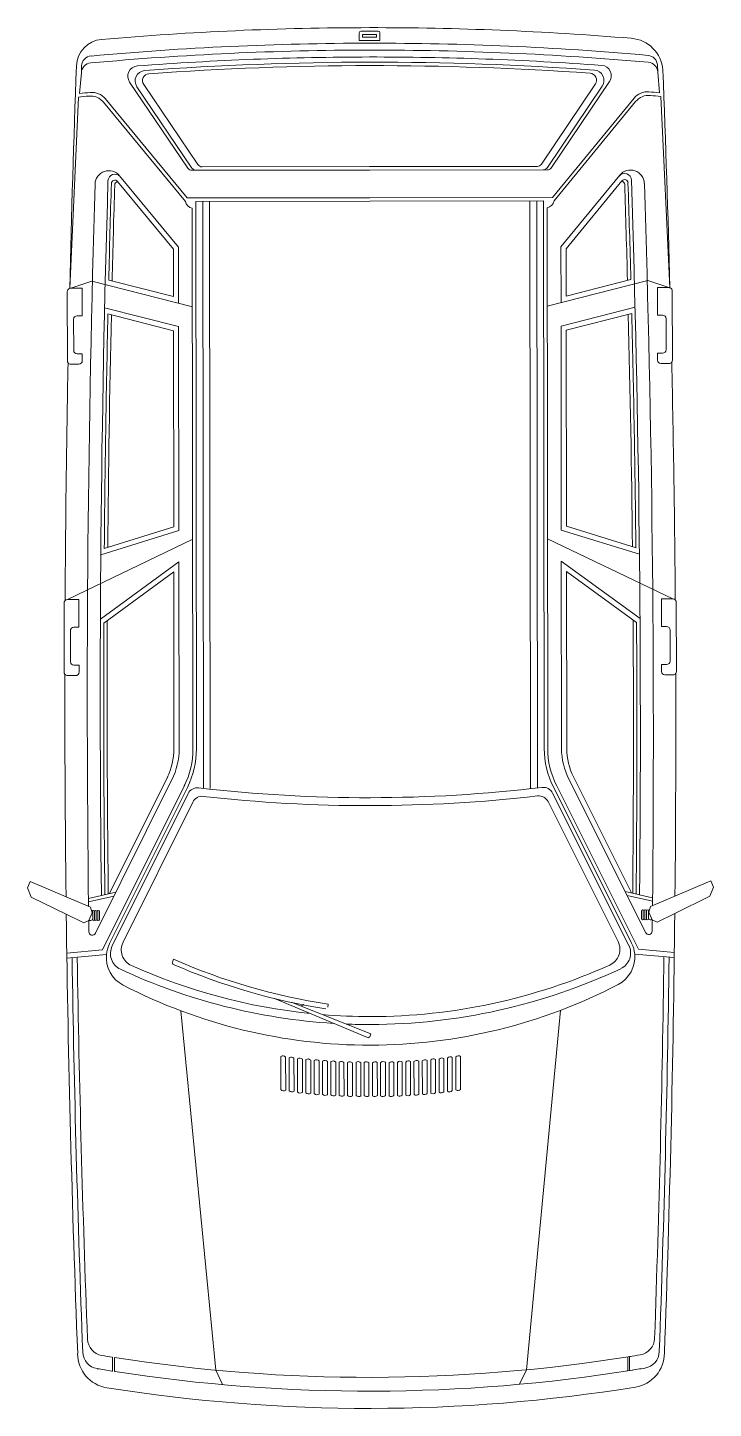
# Model space of a CAD drawing. Header units: millimetres. Extents: x 664 to 1534, y 1164 to 2765.
# Drawn here: x 724.576 to 726.562, y 1319.693 to 1323.693 of the extents above; entities that cross this region are included whole.
import ezdxf

# ---------------------------------------------------------------- set-up
doc = ezdxf.new("R2010")
doc.units = ezdxf.units.MM
doc.layers.get('0').update_dxf_attribs({"lineweight": 20})

msp = doc.modelspace()

# ---------------------------------------------------------------- linework, layer by layer
for p, q in [((725.5911, 1323.683), (725.5411, 1323.6829)), ((725.5361, 1323.6555), (725.5361, 1323.6779)), ((725.5361, 1323.6555), (725.5961, 1323.6555)), ((725.5861, 1323.673), (725.5461, 1323.6729)), ((725.5461, 1323.6655), (725.5461, 1323.6729)), ((725.5461, 1323.6655), (725.5861, 1323.6655)), ((725.5861, 1323.6655), (725.5861, 1323.673)), ((725.5961, 1323.6555), (725.5961, 1323.678)), ((724.7313, 1323.562), (724.732, 1323.5822)), ((726.4012, 1323.5639), (726.4004, 1323.5841)), ((726.4012, 1323.5639), (726.4065, 1323.5043)), ((724.7313, 1323.562), (724.7261, 1323.5024)), ((725.0396, 1323.2863), (724.8709, 1323.5353)), ((725.0691, 1323.2963), (724.9119, 1323.5283)), ((726.064, 1323.2975), (726.2206, 1323.5298)), ((726.0814, 1323.2875), (726.2404, 1323.5234)), ((726.0935, 1323.2875), (726.2616, 1323.5369)), ((724.7227, 1323.492), (724.6974, 1322.9377)), ((725.0374, 1323.1997), (724.8001, 1323.4873)), ((725.0517, 1323.2863), (724.8921, 1323.5218)), ((726.0959, 1323.2009), (726.3325, 1323.4891)), ((726.4099, 1323.4939), (726.4365, 1322.9395)), ((725.0327, 1323.1897), (724.7958, 1323.4769)), ((726.1006, 1323.1909), (726.3368, 1323.4786)), ((725.0815, 1323.2898), (725.5665, 1323.2903)), ((726.0516, 1323.2909), (725.5665, 1323.2903)), ((724.9979, 1323.0512), (724.8359, 1323.2476)), ((725.0129, 1323.0566), (724.8417, 1323.2641)), ((725.0521, 1323.2797), (725.5665, 1323.2803)), ((726.081, 1323.2809), (725.5665, 1323.2803)), ((726.1207, 1323.0579), (726.2914, 1323.2657)), ((726.1358, 1323.0525), (726.2973, 1323.2492)), ((725.0374, 1323.1997), (725.5666, 1323.2003)), ((725.0545, 1321.6038), (725.0527, 1323.1697)), ((725.0627, 1323.1897), (725.5667, 1323.1903)), ((725.0645, 1321.6038), (725.0627, 1323.1897)), ((725.0847, 1321.4892), (725.0827, 1323.1898)), ((725.1047, 1321.4892), (725.1027, 1323.1898)), ((726.0959, 1323.2009), (725.5666, 1323.2003)), ((726.0706, 1323.1909), (725.5667, 1323.1903)), ((726.0326, 1321.4902), (726.0306, 1323.1909)), ((726.0526, 1321.4903), (726.0506, 1323.1909)), ((726.0724, 1321.605), (726.0706, 1323.1909)), ((726.0824, 1321.605), (726.0806, 1323.1709)), ((724.998, 1322.914), (724.9979, 1323.0512)), ((725.0131, 1322.8947), (725.0129, 1323.0566)), ((726.1209, 1322.896), (726.1207, 1323.0579)), ((726.1359, 1322.9154), (726.1358, 1323.0525)), ((726.3233, 1322.9635), (726.1359, 1322.9154)), ((724.6905, 1322.928), (724.6908, 1322.728)), ((724.7613, 1322.9588), (724.6974, 1322.9377)), ((724.7005, 1322.938), (724.7338, 1322.938)), ((724.7338, 1322.938), (724.7339, 1322.858)), ((724.7613, 1322.9588), (725.0531, 1322.8846)), ((724.8106, 1322.9618), (724.998, 1322.914)), ((726.3725, 1322.9607), (726.0809, 1322.8857)), ((726.3725, 1322.9607), (726.4365, 1322.9397)), ((726.4334, 1322.94), (726.4001, 1322.9399)), ((726.4001, 1322.9399), (726.4002, 1322.8599)), ((726.4434, 1322.93), (726.4436, 1322.73)), ((726.3354, 1322.8832), (726.121, 1322.8281)), ((724.7089, 1322.848), (724.709, 1322.758)), ((724.7189, 1322.858), (724.7339, 1322.858)), ((724.7987, 1322.8814), (725.0131, 1322.8268)), ((724.8082, 1322.8635), (724.9981, 1322.8151)), ((726.3258, 1322.8652), (726.136, 1322.8164)), ((726.4152, 1322.8599), (726.4002, 1322.8599)), ((726.4252, 1322.85), (726.4253, 1322.76)), ((724.9988, 1322.2472), (724.9981, 1322.8151)), ((725.0138, 1322.2361), (725.0131, 1322.8268)), ((726.1217, 1322.2374), (726.121, 1322.8281)), ((726.1367, 1322.2485), (726.136, 1322.8164)), ((724.719, 1322.748), (724.734, 1322.748)), ((724.734, 1322.748), (724.734, 1322.728)), ((726.4153, 1322.7499), (726.4003, 1322.7499)), ((726.4003, 1322.7499), (726.4004, 1322.7299)), ((724.7008, 1322.718), (724.724, 1322.718)), ((726.4336, 1322.72), (726.4104, 1322.7199)), ((724.9988, 1322.2472), (724.7974, 1322.1844)), ((726.1367, 1322.2485), (726.3382, 1322.1862)), ((724.6909, 1322.0359), (725.0538, 1322.2112)), ((725.0138, 1322.2361), (724.7875, 1322.1656)), ((726.445, 1322.0379), (726.0817, 1322.2124)), ((726.1217, 1322.2374), (726.3481, 1322.1674)), ((725.0139, 1322.1458), (724.7863, 1321.9791)), ((725.0145, 1321.6037), (725.0139, 1322.1458)), ((726.1224, 1321.605), (726.1218, 1322.1471)), ((726.1218, 1322.1471), (726.3498, 1321.9809)), ((724.999, 1322.1162), (724.7962, 1321.9678)), ((724.9995, 1321.6037), (724.999, 1322.1162)), ((726.1374, 1321.605), (726.1368, 1322.1176)), ((726.1368, 1322.1176), (726.3399, 1321.9696)), ((724.681, 1322.0259), (724.6812, 1321.8259)), ((724.691, 1322.0359), (724.7243, 1322.0359)), ((724.7243, 1322.0359), (724.7243, 1321.9559)), ((726.445, 1322.0379), (726.4117, 1322.0379)), ((726.4117, 1322.0379), (726.4118, 1321.9579)), ((726.455, 1322.0279), (726.4552, 1321.8279)), ((724.6994, 1321.9459), (724.6995, 1321.8559)), ((724.7093, 1321.9559), (724.7243, 1321.9559)), ((726.4268, 1321.9579), (726.4118, 1321.9579)), ((726.4368, 1321.9479), (726.4369, 1321.8579)), ((724.7095, 1321.8459), (724.7245, 1321.8459)), ((724.7245, 1321.8459), (724.7245, 1321.8259)), ((726.4269, 1321.8479), (726.4119, 1321.8479)), ((726.4119, 1321.8479), (726.412, 1321.8279)), ((724.6913, 1321.8159), (724.7145, 1321.8159)), ((726.4452, 1321.8179), (726.422, 1321.8179)), ((724.9814, 1321.5235), (724.8126, 1321.1846)), ((726.1558, 1321.5248), (726.3253, 1321.1863)), ((724.9948, 1321.5168), (724.772, 1321.0693)), ((725.0306, 1321.499), (724.7929, 1321.0217)), ((725.0383, 1321.4921), (724.8129, 1321.0394)), ((726.0989, 1321.4933), (726.3253, 1321.0411)), ((726.1066, 1321.5002), (726.3454, 1321.0235)), ((726.1424, 1321.5181), (726.3662, 1321.0712)), ((725.0407, 1321.4743), (724.8208, 1321.0328)), ((725.0541, 1321.4496), (724.852, 1321.0438)), ((726.0833, 1321.4508), (726.2862, 1321.0455)), ((726.0966, 1321.4755), (726.3174, 1321.0345)), ((724.5834, 1321.2192), (724.5755, 1321.2007)), ((724.5834, 1321.2192), (724.6868, 1321.1752)), ((726.5545, 1321.2214), (726.4511, 1321.1772)), ((726.5624, 1321.203), (726.5518, 1321.1768)), ((726.5545, 1321.2214), (726.5624, 1321.203)), ((724.5755, 1321.2007), (724.5861, 1321.1745)), ((724.5861, 1321.1745), (724.6875, 1321.1246)), ((724.6868, 1321.1752), (724.758, 1321.1449)), ((724.7519, 1321.1705), (724.8316, 1321.189)), ((724.752, 1321.1602), (724.8258, 1321.1774)), ((726.3861, 1321.1724), (726.3064, 1321.1907)), ((726.386, 1321.1621), (726.3122, 1321.1791)), ((726.4511, 1321.1772), (726.38, 1321.1468)), ((726.5518, 1321.1768), (726.4506, 1321.1266)), ((724.6875, 1321.1246), (724.7387, 1321.0994)), ((724.7623, 1321.1289), (724.7529, 1321.1068)), ((724.7623, 1321.1289), (724.758, 1321.1449)), ((724.7606, 1321.1354), (724.7621, 1321.1354)), ((724.7641, 1321.1334), (724.7641, 1321.1092)), ((724.7691, 1321.1329), (724.7691, 1321.1092)), ((724.7741, 1321.1329), (724.7741, 1321.1092)), ((724.7791, 1321.1329), (724.7791, 1321.1092)), ((724.7841, 1321.1329), (724.7841, 1321.1092)), ((726.354, 1321.1347), (726.354, 1321.111)), ((726.359, 1321.1347), (726.359, 1321.111)), ((726.364, 1321.1347), (726.364, 1321.111)), ((726.369, 1321.1347), (726.369, 1321.111)), ((726.374, 1321.1352), (726.374, 1321.111)), ((726.3757, 1321.1308), (726.38, 1321.1468)), ((726.3757, 1321.1308), (726.3852, 1321.1087)), ((726.3775, 1321.1372), (726.376, 1321.1372)), ((726.4506, 1321.1266), (726.3995, 1321.1013)), ((724.7387, 1321.0994), (724.7529, 1321.1068)), ((724.759, 1321.1068), (724.7529, 1321.1068)), ((726.3791, 1321.1086), (726.3852, 1321.1087)), ((726.3995, 1321.1013), (726.3852, 1321.1087)), ((724.7929, 1321.0217), (724.6891, 1321.0121)), ((724.8039, 1321.0076), (724.6893, 1320.997)), ((726.3345, 1321.0094), (726.4491, 1320.9991)), ((726.3454, 1321.0235), (726.4493, 1321.0141)), ((724.995, 1320.986), (724.9986, 1320.9942)), ((725.1206, 1319.8039), (725.0194, 1320.8449)), ((725.291, 1320.8805), (725.5601, 1320.7671)), ((725.5701, 1320.778), (725.3393, 1320.8694)), ((725.445, 1320.8551), (725.4464, 1320.864)), ((726.0206, 1319.8049), (726.1194, 1320.8461)), ((725.5666, 1320.7697), (725.5701, 1320.778)), ((725.3092, 1320.6164), (725.3091, 1320.7122)), ((725.3232, 1320.6151), (725.3231, 1320.7109)), ((725.3334, 1320.613), (725.3333, 1320.7088)), ((725.3474, 1320.6117), (725.3473, 1320.7074)), ((725.3576, 1320.6099), (725.3575, 1320.7057)), ((725.3716, 1320.6086), (725.3715, 1320.7043)), ((725.3819, 1320.6075), (725.3818, 1320.7033)), ((725.3959, 1320.6062), (725.3958, 1320.7019)), ((725.4061, 1320.6051), (725.406, 1320.7009)), ((725.4201, 1320.6038), (725.42, 1320.6996)), ((725.4303, 1320.603), (725.4302, 1320.6989)), ((725.4443, 1320.6017), (725.4442, 1320.6975)), ((725.4543, 1320.6018), (725.4542, 1320.6977)), ((725.4683, 1320.6005), (725.4682, 1320.6963)), ((725.4782, 1320.6006), (725.4781, 1320.6964)), ((725.4922, 1320.5993), (725.4921, 1320.6951)), ((725.5025, 1320.5994), (725.5024, 1320.6952)), ((725.5165, 1320.5981), (725.5164, 1320.6938)), ((725.5271, 1320.5997), (725.527, 1320.6956)), ((725.5411, 1320.5984), (725.541, 1320.6942)), ((725.5504, 1320.5994), (725.5503, 1320.6953)), ((725.5644, 1320.5981), (725.5643, 1320.6939)), ((725.5748, 1320.5981), (725.5747, 1320.6939)), ((725.5888, 1320.5995), (725.5887, 1320.6953)), ((725.5982, 1320.5985), (725.5981, 1320.6943)), ((725.6122, 1320.5998), (725.6121, 1320.6957)), ((725.6228, 1320.5982), (725.6227, 1320.694)), ((725.6368, 1320.5995), (725.6367, 1320.6954)), ((725.647, 1320.5995), (725.6469, 1320.6952)), ((725.661, 1320.6008), (725.6609, 1320.6966)), ((725.671, 1320.6007), (725.6709, 1320.6965)), ((725.685, 1320.6021), (725.6849, 1320.6979)), ((725.695, 1320.602), (725.6948, 1320.6978)), ((725.709, 1320.6034), (725.7088, 1320.6992)), ((725.7192, 1320.6041), (725.7191, 1320.6999)), ((725.7332, 1320.6055), (725.7331, 1320.7013)), ((725.7434, 1320.6066), (725.7433, 1320.7023)), ((725.7574, 1320.6079), (725.7573, 1320.7037)), ((725.7676, 1320.609), (725.7675, 1320.7048)), ((725.7816, 1320.6104), (725.7815, 1320.7062)), ((725.7918, 1320.6122), (725.7917, 1320.7079)), ((725.8058, 1320.6135), (725.8057, 1320.7093)), ((725.816, 1320.6157), (725.8159, 1320.7114)), ((725.83, 1320.617), (725.8299, 1320.7128)), ((726.3142, 1319.8423), (726.3142, 1319.8036)), ((726.3192, 1319.8431), (726.3192, 1319.805)), ((724.8218, 1319.8414), (724.8219, 1319.8033)), ((724.8268, 1319.8406), (724.8269, 1319.8018)), ((725.1206, 1319.8039), (725.1406, 1319.7619)), ((726.0206, 1319.8049), (726.0006, 1319.7629))]:
    msp.add_line(p, q)
for centre, radius, start, end in [((725.5765, 1314.6418), 9.0512, 90.06601, 94.9849), ((725.5411, 1323.6779), 0.005, 90.066, 180.066), ((725.5765, 1314.6418), 9.0512, 85.25973, 90.06601), ((725.5911, 1323.678), 0.005, 0.066, 90.066), ((724.797, 1323.5792), 0.08, 94.9849, 177.8785), ((725.5765, 1314.6418), 9.0062, 90.06601, 95.20611), ((725.5765, 1314.6418), 9.0062, 84.92592, 90.06601), ((726.3162, 1323.5625), 0.1, 4.3997, 85.2597), ((724.762, 1323.5811), 0.03, 95.2061, 177.8778), ((725.5765, 1314.6418), 8.9862, 90.06601, 95.22254), ((725.5765, 1314.6418), 8.9662, 90.06601, 94.36876), ((725.5765, 1314.6418), 8.9862, 84.90949, 90.06601), ((725.5765, 1314.6418), 8.9662, 85.76327, 90.06601), ((726.3704, 1323.5829), 0.03, 2.2542, 84.9259), ((773.8317, 1321.7627), 49.1483, 177.87851, 178.63038), ((724.7613, 1323.5609), 0.03, 95.2225, 177.9013), ((724.8958, 1323.5521), 0.03, 94.3688, 214.1163), ((724.917, 1323.5387), 0.03, 94.2397, 214.1163), ((725.5765, 1314.6418), 8.9512, 90.06601, 94.23965), ((725.5765, 1314.6418), 8.9412, 90.06601, 94.16556), ((725.5765, 1314.6418), 8.9512, 85.89238, 90.06601), ((725.5765, 1314.6418), 8.9412, 85.96647, 90.06601), ((726.2155, 1323.5402), 0.03, 326.0157, 85.8924), ((726.2367, 1323.5537), 0.03, 326.0157, 85.7633), ((726.3712, 1323.5628), 0.03, 2.2307, 84.9095), ((677.3051, 1321.6515), 49.1483, 1.50165, 2.23727), ((724.9285, 1323.5395), 0.02, 94.1656, 214.1163), ((726.204, 1323.541), 0.02, 326.0157, 85.9665), ((725.5765, 1314.6418), 8.8912, 95.3169, 95.5102), ((725.5765, 1314.6418), 8.9012, 95.28263, 95.48245), ((724.7572, 1323.445), 0.05, 39.5229, 95.3169), ((724.7616, 1323.4555), 0.05, 39.5229, 95.2826), ((726.3711, 1323.4573), 0.05, 84.8494, 140.6091), ((726.3755, 1323.4469), 0.05, 84.8151, 140.6091), ((725.5765, 1314.6418), 8.9012, 84.64958, 84.8494), ((725.5765, 1314.6418), 8.8912, 84.62182, 84.81513), ((725.052, 1323.2947), 0.015, 214.1163, 270.066), ((725.0641, 1323.2947), 0.015, 214.1163, 270.066), ((725.0815, 1323.3048), 0.015, 214.1163, 270.066), ((726.0516, 1323.3059), 0.015, 270.066, 326.0157), ((726.069, 1323.2959), 0.015, 270.066, 326.0157), ((726.081, 1323.2959), 0.015, 270.066, 326.0157), ((724.8109, 1323.2386), 0.04, 39.5229, 178.2638), ((773.8442, 1321.7627), 49.0583, 178.26347, 180.68155), ((724.8284, 1323.2488), 0.02, 39.5229, 178.2635), ((724.8282, 1323.2412), 0.01, 39.5229, 178.2723), ((724.8378, 1323.2363), 0.01, 94.7978, 178.2857), ((726.3048, 1323.2505), 0.02, 1.8686, 140.6091), ((726.3223, 1323.2404), 0.04, 1.8683, 140.6091), ((726.2954, 1323.2379), 0.01, 1.8464, 85.3343), ((726.305, 1323.2429), 0.01, 1.8597, 140.6091), ((677.2925, 1321.6515), 49.0483, 1.53283, 1.8597), ((677.2925, 1321.6515), 49.0583, 359.45048, 1.86856), ((773.8317, 1321.7527), 49.0833, 178.26376, 180.70656), ((773.8442, 1321.7627), 49.0483, 178.27232, 178.5992), ((773.8442, 1321.7695), 49.0383, 178.28565, 178.60974), ((677.2925, 1321.6583), 49.0383, 1.52229, 1.84638), ((677.3051, 1321.6415), 49.0833, 359.42547, 1.86827), ((725.0582, 1323.1952), 0.0261, 192.195, 257.9371), ((726.0751, 1323.1964), 0.0261, 282.195, 347.9371), ((724.7005, 1322.928), 0.01, 108.3775, 180.066), ((724.7005, 1322.928), 0.01, 90.066, 108.3775), ((726.4334, 1322.93), 0.01, 71.7545, 90.066), ((726.4334, 1322.93), 0.01, 0.066, 71.7545), ((724.7189, 1322.848), 0.01, 90.066, 180.066), ((773.8442, 1321.7627), 49.0483, 178.71406, 179.50734), ((773.8442, 1321.7627), 49.0383, 178.71676, 179.50359), ((677.2925, 1321.6515), 49.0383, 0.62844, 1.41527), ((677.2925, 1321.6515), 49.0483, 0.62469, 1.41797), ((726.4152, 1322.8499), 0.01, 0.066, 90.066), ((724.7008, 1322.728), 0.01, 180.066, 216.2838), ((724.719, 1322.758), 0.01, 180.066, 270.066), ((724.724, 1322.728), 0.01, 270.066, 0.066), ((726.4104, 1322.7299), 0.01, 180.066, 270.066), ((726.4153, 1322.7599), 0.01, 270.066, 0.066), ((726.4336, 1322.73), 0.01, 270.066, 323.8482), ((726.4336, 1322.73), 0.01, 323.8482, 0.066), ((677.3051, 1321.6515), 49.1483, 0.44725, 1.25047), ((773.8317, 1321.7627), 49.1483, 178.88156, 179.68478), ((724.7008, 1322.728), 0.01, 216.2838, 270.066), ((724.691, 1322.0259), 0.01, 133.9208, 180.066), ((724.691, 1322.0259), 0.01, 90.066, 133.9208), ((726.445, 1322.0279), 0.01, 46.2112, 90.066), ((726.445, 1322.0279), 0.01, 0.066, 46.2112), ((773.8442, 1321.7627), 49.0483, 179.76032, 180.67899), ((773.8442, 1321.7627), 49.0383, 179.75169, 180.67642), ((677.2925, 1321.6515), 49.0383, 359.45561, 0.38034), ((677.2925, 1321.6515), 49.0483, 359.45304, 0.37171), ((724.7094, 1321.9459), 0.01, 90.066, 180.066), ((726.4268, 1321.9479), 0.01, 0.066, 90.066), ((724.7095, 1321.8559), 0.01, 180.066, 270.066), ((726.4269, 1321.8579), 0.01, 270.066, 0.066), ((724.6912, 1321.8259), 0.01, 180.066, 218.0216), ((773.8317, 1321.7627), 49.1483, 179.93352, 180.68498), ((724.6912, 1321.8259), 0.01, 218.0216, 270.066), ((724.7145, 1321.8259), 0.01, 270.066, 0.066), ((726.422, 1321.8279), 0.01, 180.066, 270.066), ((726.4452, 1321.8279), 0.01, 270.066, 322.1104), ((677.3051, 1321.6515), 49.1483, 359.44705, 0.19851), ((726.4452, 1321.8279), 0.01, 322.1104, 0.066), ((724.8145, 1321.6035), 0.185, 333.5314, 0.066), ((724.8145, 1321.6035), 0.2, 333.5314, 0.066), ((724.8145, 1321.6035), 0.24, 333.5314, 0.066), ((724.8145, 1321.6035), 0.25, 333.5314, 0.066), ((726.3224, 1321.6052), 0.25, 180.066, 206.6006), ((726.3224, 1321.6052), 0.24, 180.066, 206.6006), ((726.3224, 1321.6052), 0.2, 180.066, 206.6006), ((726.3224, 1321.6052), 0.185, 180.066, 206.6006), ((725.0675, 1321.4609), 0.03, 83.3538, 153.5314), ((725.5637, 1325.7197), 4.2575, 263.3538, 270.066), ((725.5637, 1325.7197), 4.2575, 270.066, 276.7782), ((726.0698, 1321.4621), 0.03, 26.6006, 96.7782), ((725.0809, 1321.4362), 0.03, 83.5687, 153.5314), ((725.5637, 1325.7197), 4.2805, 263.5687, 270.066), ((725.5637, 1325.7197), 4.2805, 270.066, 276.5633), ((726.0564, 1321.4374), 0.03, 26.6006, 96.5633), ((773.8317, 1321.7627), 49.1483, 180.74391, 182.22845), ((724.7621, 1321.1334), 0.002, 0.066, 90.066), ((724.7666, 1321.1329), 0.0025, 0.066, 180.066), ((724.7716, 1321.1329), 0.0025, 0.066, 180.066), ((724.7766, 1321.1329), 0.0025, 0.066, 180.066), ((724.7816, 1321.1329), 0.0025, 0.066, 180.066), ((726.3565, 1321.1347), 0.0025, 0.066, 180.066), ((726.3615, 1321.1347), 0.0025, 0.066, 180.066), ((726.3665, 1321.1347), 0.0025, 0.066, 180.066), ((726.3715, 1321.1347), 0.0025, 0.066, 180.066), ((726.376, 1321.1352), 0.002, 90.066, 180.066), ((677.3051, 1321.6515), 49.1483, 357.90358, 359.38812), ((773.8317, 1321.7527), 49.0833, 180.75414, 180.79269), ((724.7591, 1321.1118), 0.005, 269.1518, 0.066), ((724.7666, 1321.1092), 0.0025, 180.066, 0.066), ((724.7716, 1321.1092), 0.0025, 180.066, 0.066), ((724.7766, 1321.1092), 0.0025, 180.066, 0.066), ((724.7816, 1321.1092), 0.0025, 180.066, 0.066), ((726.3565, 1321.111), 0.0025, 180.066, 0.066), ((726.3615, 1321.111), 0.0025, 180.066, 0.066), ((726.3665, 1321.111), 0.0025, 180.066, 0.066), ((726.3715, 1321.111), 0.0025, 180.066, 0.066), ((726.379, 1321.1136), 0.005, 180.066, 270.9802), ((677.3051, 1321.6415), 49.0833, 359.33934, 359.37789), ((724.763, 1321.0738), 0.01, 180.7927, 333.5314), ((724.8968, 1321.0216), 0.05, 153.5314, 245.853), ((726.2415, 1321.0231), 0.05, 294.279, 26.6006), ((726.3751, 1321.0756), 0.01, 206.6006, 359.3393), ((724.8935, 1320.9992), 0.09, 174.6596, 242.6356), ((724.8935, 1320.9992), 0.09, 153.5314, 174.6596), ((724.8656, 1321.0105), 0.05, 153.5314, 245.0277), ((726.2449, 1321.0008), 0.09, 297.4964, 5.4724), ((726.2727, 1321.0122), 0.05, 295.1043, 26.6006), ((726.2449, 1321.0008), 0.09, 5.4724, 26.6006), ((773.8317, 1321.7627), 49.1333, 180.8913, 182.22459), ((773.8317, 1321.7627), 49.1183, 180.88996, 182.18051), ((725.5674, 1322.5175), 1.7124, 245.0277, 266.4735), ((725.5674, 1322.5175), 1.6894, 245.853, 264.1101), ((724.9995, 1320.984), 0.005, 156.2547, 246.4149), ((725.7148, 1322.6222), 1.7926, 246.4149, 261.1604), ((725.7131, 1322.6164), 1.7726, 246.229, 261.3464), ((725.5674, 1322.5175), 1.6894, 270.066, 294.279), ((725.5674, 1322.5175), 1.7124, 270.066, 295.1043), ((677.3051, 1321.6515), 49.1183, 357.95151, 359.24207), ((677.3051, 1321.6515), 49.1333, 357.90744, 359.24073), ((725.5677, 1322.3019), 1.5567, 242.6356, 270.066), ((725.5677, 1322.3019), 1.5567, 270.066, 297.4964), ((725.3696, 1320.8651), 0.005, 261.1604, 351.3207), ((725.5674, 1322.5175), 1.6894, 265.3121, 270.066), ((725.5674, 1322.5175), 1.7124, 267.6818, 270.066), ((725.562, 1320.7717), 0.005, 247.1443, 337.1443), ((725.3153, 1320.7036), 0.0107, 43.2004, 125.6306), ((725.3395, 1320.7001), 0.0107, 43.2004, 125.6306), ((725.3638, 1320.697), 0.0107, 43.2004, 125.6306), ((725.388, 1320.6946), 0.0107, 43.2004, 125.6306), ((725.4122, 1320.6922), 0.0107, 43.2004, 125.6306), ((725.4364, 1320.6902), 0.0107, 43.2004, 125.6306), ((725.4604, 1320.689), 0.0107, 43.2004, 125.6306), ((725.4843, 1320.6878), 0.0107, 43.2004, 125.6306), ((725.5086, 1320.6865), 0.0107, 43.2004, 125.6306), ((725.5332, 1320.6869), 0.0107, 43.2004, 125.6306), ((725.5565, 1320.6866), 0.0107, 43.2004, 125.6306), ((725.5825, 1320.6866), 0.0107, 54.5014, 136.9316), ((725.6059, 1320.687), 0.0107, 54.5014, 136.9316), ((725.6305, 1320.6867), 0.0107, 54.5014, 136.9316), ((725.6547, 1320.688), 0.0107, 54.5014, 136.9316), ((725.6787, 1320.6892), 0.0107, 54.5014, 136.9316), ((725.7026, 1320.6905), 0.0107, 54.5014, 136.9316), ((725.7269, 1320.6926), 0.0107, 54.5014, 136.9316), ((725.7511, 1320.6951), 0.0107, 54.5014, 136.9316), ((725.7753, 1320.6975), 0.0107, 54.5014, 136.9316), ((725.7995, 1320.7007), 0.0107, 54.5014, 136.9316), ((725.8237, 1320.7041), 0.0107, 54.5014, 136.9316), ((725.317, 1320.6239), 0.0108, 223.9325, 305.3445), ((725.3412, 1320.6204), 0.0108, 223.9325, 305.3445), ((725.3654, 1320.6174), 0.0108, 223.9325, 305.3445), ((725.3896, 1320.615), 0.0108, 223.9325, 305.3445), ((725.4139, 1320.6126), 0.0108, 223.9325, 305.3445), ((725.4381, 1320.6105), 0.0108, 223.9325, 305.3445), ((725.7012, 1320.6108), 0.0108, 234.7875, 316.1995), ((725.7254, 1320.6129), 0.0108, 234.7875, 316.1995), ((725.7496, 1320.6154), 0.0108, 234.7875, 316.1995), ((725.7738, 1320.6178), 0.0108, 234.7875, 316.1995), ((725.798, 1320.621), 0.0108, 234.7875, 316.1995), ((725.8223, 1320.6245), 0.0108, 234.7875, 316.1995), ((725.462, 1320.6093), 0.0108, 223.9325, 305.3445), ((725.486, 1320.6081), 0.0108, 223.9325, 305.3445), ((725.5103, 1320.6069), 0.0108, 223.9325, 305.3445), ((725.5349, 1320.6072), 0.0108, 223.9325, 305.3445), ((725.5582, 1320.6069), 0.0108, 223.9325, 305.3445), ((725.5811, 1320.6069), 0.0108, 234.7875, 316.1995), ((725.6044, 1320.6073), 0.0108, 234.7875, 316.1995), ((725.629, 1320.607), 0.0108, 234.7875, 316.1995), ((725.6533, 1320.6083), 0.0108, 234.7875, 316.1995), ((725.6772, 1320.6096), 0.0108, 234.7875, 316.1995), ((724.7989, 1319.8958), 0.05, 182.1805, 260.6458), ((726.342, 1319.8975), 0.05, 279.4863, 357.9515), ((724.8205, 1319.8517), 0.1, 180.066, 260.9893), ((724.7853, 1319.8575), 0.05, 182.2246, 260.5598), ((725.5651, 1324.5472), 4.7642, 260.6458, 261.0248), ((725.5651, 1324.5472), 4.7642, 261.0857, 279.1427), ((725.5651, 1324.5472), 4.7642, 279.1072, 279.4863), ((726.3205, 1319.8535), 0.1, 279.1427, 0.066), ((726.3205, 1319.8535), 0.1, 279.1427, 0.066), ((726.3557, 1319.8593), 0.05, 279.5722, 357.9074), ((725.5651, 1324.5472), 4.8042, 260.5598, 261.0728), ((724.8199, 1319.8032), 0.002, 261.0728, 0.066), ((725.5651, 1324.5472), 4.8042, 261.1815, 279.1427), ((726.3122, 1319.8036), 0.002, 278.9505, 0.066), ((726.3212, 1319.805), 0.002, 180.066, 279.0592), ((725.5651, 1324.5472), 4.8042, 279.0592, 279.5722), ((724.8289, 1319.8018), 0.002, 180.066, 261.1815), ((725.5651, 1324.5472), 4.8542, 260.9893, 279.1427)]:
    msp.add_arc(centre, radius, start, end)

doc.saveas('drawing.dxf')
